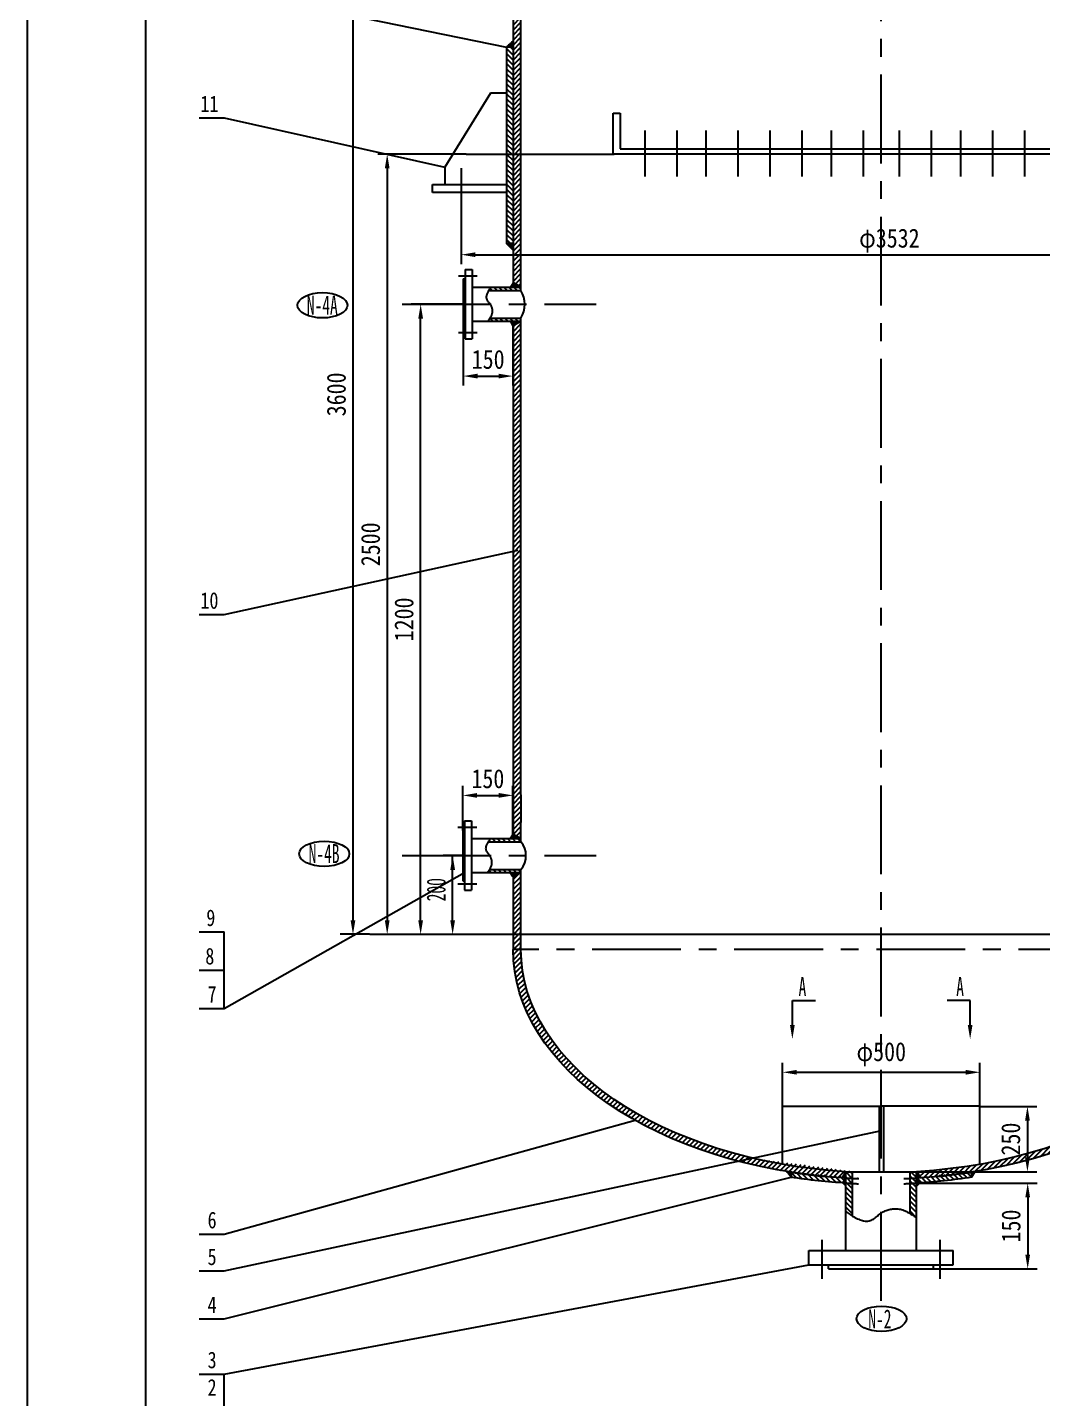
# Model space of a CAD drawing. Extents: x -1842 to -222, y 42 to 883.
# Drawn here: x -1842 to -1627.7, y 398.5 to 687.8 of the extents above; entities that cross this region are included whole.
import ezdxf

# ---------------------------------------------------------------- set-up
doc = ezdxf.new("R2010")
doc.units = 0
doc.header["$LTSCALE"] = 15
doc.header["$MEASUREMENT"] = 0
doc.linetypes.add('ACAD_ISO05W100', pattern=[34, 24, -3, 0.5, -3, 0.5, -3])
doc.linetypes.add('CENTER', pattern=[2, 1.25, -0.25, 0.25, -0.25])
doc.layers.get('0').update_dxf_attribs({"linetype": 'CONTINUOUS'})
doc.layers.get('DEFPOINTS').update_dxf_attribs({"linetype": 'CONTINUOUS'})
for name, color, linetype in [('1', 1, 'CONTINUOUS'), ('2', 3, 'CONTINUOUS'), ('7', 2, 'CONTINUOUS'), ('LAYER4', 6, 'CONTINUOUS')]:
    doc.layers.add(name, color=color, linetype=linetype)
doc.styles.add('HZFS', font='SIMFANG.TTF', dxfattribs={"width": 0.85, "height": 7.5})
doc.dimstyles.new('STANDARD_WS', dxfattribs={"dimtxt": 6, "dimasz": 3, "dimexe": 2, "dimexo": 0, "dimgap": 1.5, "dimtad": 1, "dimzin": 0, "dimdsep": 46, "dimtxsty": 'HZFS', "dimcen": 0, "dimclrd": 4, "dimclre": 4, "dimclrt": 3, "dimadec": 0, "dimazin": 0, "dimtfac": 1, "dimtofl": 0, "dimtmove": 0, "dimatfit": 0, "dimfxl": 0, "dimtolj": 1, "dimtzin": 0, "dimarcsym": 0})

# ---------------------------------------------------------------- blocks, each defined once
blk = doc.blocks.new('*D23')
at = {"layer": '1', "color": 4, "lineweight": -2}
for p, q in [((-1682.61, 460.19), (-1682.61, 469.38)), ((-1640.95, 460.19), (-1640.95, 469.38)), ((-1679.61, 467.38), (-1643.95, 467.38))]:
    blk.add_line(p, q, dxfattribs=at)
at = {"layer": '1', "color": 4}
for points in [[(-1679.61, 467.88), (-1679.61, 466.88), (-1682.61, 467.38)], [(-1643.95, 467.88), (-1643.95, 466.88), (-1640.95, 467.38)]]:
    blk.add_solid(points, dxfattribs=at)
at = {"layer": 'DEFPOINTS', "color": 0}
for p in [(-1640.95, 467.38), (-1682.61, 460.19), (-1640.95, 460.19)]:
    blk.add_point(p, dxfattribs=at)
at = {"layer": '1', "color": 3, "insert": (-1661.78, 471.19), "char_height": 4, "attachment_point": 5, "style": 'HZFS'}
blk.add_mtext('\\A1;φ500', dxfattribs=at)
blk = doc.blocks.new('*D24')
at = {"layer": '1', "color": 4, "lineweight": -2}
for p, q in [((-1640.95, 460.19), (-1628.93, 460.19)), ((-1630.93, 457.19), (-1630.93, 449.4)), ((-1661.78, 446.4), (-1628.93, 446.4))]:
    blk.add_line(p, q, dxfattribs=at)
at = {"layer": '1', "color": 4}
for points in [[(-1631.43, 457.19), (-1630.43, 457.19), (-1630.93, 460.19)], [(-1631.43, 449.4), (-1630.43, 449.4), (-1630.93, 446.4)]]:
    blk.add_solid(points, dxfattribs=at)
at = {"layer": 'DEFPOINTS', "color": 0}
for p in [(-1640.95, 460.19), (-1661.78, 446.4), (-1630.93, 446.4)]:
    blk.add_point(p, dxfattribs=at)
at = {"layer": '1', "color": 3, "insert": (-1634.43, 453.29), "char_height": 4, "attachment_point": 5, "rotation": 90, "style": 'HZFS'}
blk.add_mtext('\\A1;250', dxfattribs=at)
blk = doc.blocks.new('*D32')
at = {"layer": '1', "color": 4, "lineweight": -2}
for p, q in [((-1750, 629.43), (-1761, 629.43)), ((-1759, 499.44), (-1759, 626.43)), ((-1739.51, 496.44), (-1761, 496.44))]:
    blk.add_line(p, q, dxfattribs=at)
at = {"layer": '1', "color": 4}
for points in [[(-1759.5, 626.43), (-1758.5, 626.43), (-1759, 629.43)], [(-1759.5, 499.44), (-1758.5, 499.44), (-1759, 496.44)]]:
    blk.add_solid(points, dxfattribs=at)
at = {"layer": 'DEFPOINTS', "color": 0}
for p in [(-1759, 629.43), (-1750, 629.43), (-1739.51, 496.44)]:
    blk.add_point(p, dxfattribs=at)
at = {"layer": '1', "color": 3, "insert": (-1762.5, 562.94), "char_height": 4, "attachment_point": 5, "rotation": 90, "style": 'HZFS'}
blk.add_mtext('\\A1;1200', dxfattribs=at)
blk = doc.blocks.new('*D37')
at = {"layer": '1', "color": 4, "lineweight": -2}
for p, q in [((-1749.36, 661.11), (-1768.06, 661.11)), ((-1766.06, 658.11), (-1766.06, 499.44)), ((-1747.68, 496.44), (-1768.06, 496.44))]:
    blk.add_line(p, q, dxfattribs=at)
at = {"layer": '1', "color": 4}
for points in [[(-1766.56, 658.11), (-1765.56, 658.11), (-1766.06, 661.11)], [(-1766.56, 499.44), (-1765.56, 499.44), (-1766.06, 496.44)]]:
    blk.add_solid(points, dxfattribs=at)
at = {"layer": 'DEFPOINTS', "color": 0}
for p in [(-1749.36, 661.11), (-1766.06, 496.44), (-1747.68, 496.44)]:
    blk.add_point(p, dxfattribs=at)
at = {"layer": '1', "color": 3, "insert": (-1769.56, 578.78), "char_height": 4, "attachment_point": 5, "rotation": 90, "style": 'HZFS'}
blk.add_mtext('\\A1;2500', dxfattribs=at)
blk = doc.blocks.new('*D41')
at = {"layer": '1', "color": 4, "lineweight": -2}
for p, q in [((-1739.51, 625.85), (-1739.51, 612.28)), ((-1750, 624.12), (-1750, 612.28)), ((-1747, 614.28), (-1742.51, 614.28))]:
    blk.add_line(p, q, dxfattribs=at)
at = {"layer": '1', "color": 4}
for points in [[(-1747, 614.78), (-1747, 613.78), (-1750, 614.28)], [(-1742.51, 614.78), (-1742.51, 613.78), (-1739.51, 614.28)]]:
    blk.add_solid(points, dxfattribs=at)
at = {"layer": 'DEFPOINTS', "color": 0}
for p in [(-1739.51, 625.85), (-1750, 624.12), (-1739.51, 614.28)]:
    blk.add_point(p, dxfattribs=at)
at = {"layer": '1', "color": 3, "insert": (-1744.75, 617.78), "char_height": 4, "attachment_point": 5, "style": 'HZFS'}
blk.add_mtext('\\A1;150', dxfattribs=at)
blk = doc.blocks.new('*D42')
at = {"layer": '1', "color": 4, "lineweight": -2}
for p, q in [((-1750.12, 518.43), (-1750.12, 527.8)), ((-1739.51, 516.7), (-1739.51, 527.8)), ((-1747.12, 525.8), (-1742.51, 525.8))]:
    blk.add_line(p, q, dxfattribs=at)
at = {"layer": '1', "color": 4}
for points in [[(-1747.12, 526.3), (-1747.12, 525.3), (-1750.12, 525.8)], [(-1742.51, 526.3), (-1742.51, 525.3), (-1739.51, 525.8)]]:
    blk.add_solid(points, dxfattribs=at)
at = {"layer": 'DEFPOINTS', "color": 0}
for p in [(-1739.51, 525.8), (-1750.12, 518.43), (-1739.51, 516.7)]:
    blk.add_point(p, dxfattribs=at)
at = {"layer": '1', "color": 3, "insert": (-1744.81, 529.3), "char_height": 4, "attachment_point": 5, "style": 'HZFS'}
blk.add_mtext('\\A1;150', dxfattribs=at)
blk = doc.blocks.new('*D43')
at = {"layer": '1', "color": 4, "lineweight": -2}
for p, q in [((-1654.34, 443.99), (-1628.87, 443.99)), ((-1630.87, 440.99), (-1630.87, 428.9)), ((-1650.74, 425.9), (-1628.87, 425.9))]:
    blk.add_line(p, q, dxfattribs=at)
at = {"layer": '1', "color": 4}
for points in [[(-1631.37, 440.99), (-1630.37, 440.99), (-1630.87, 443.99)], [(-1631.37, 428.9), (-1630.37, 428.9), (-1630.87, 425.9)]]:
    blk.add_solid(points, dxfattribs=at)
at = {"layer": 'DEFPOINTS', "color": 0}
for p in [(-1654.34, 443.99), (-1650.74, 425.9), (-1630.87, 425.9)]:
    blk.add_point(p, dxfattribs=at)
at = {"layer": '1', "color": 3, "insert": (-1634.37, 434.95), "char_height": 4, "attachment_point": 5, "rotation": 90, "style": 'HZFS'}
blk.add_mtext('\\A1;150', dxfattribs=at)

msp = doc.modelspace()

# ---------------------------------------------------------------- hatches: boundary and pattern name
at = {"layer": '1'}
h = msp.add_hatch(dxfattribs=at)
h.set_pattern_fill('ANSI31', color=256, scale=6, style=0)
h.paths.add_polyline_path([(-1737.833, 748.742), (-1739.506, 748.742), (-1739.506, 729.689), (-1739.506, 661.117), (-1737.833, 661.117)])
h.paths.add_polyline_path([(-1737.833, 661.117), (-1739.506, 661.117), (-1739.506, 633.042), (-1737.833, 633.042)])
h = msp.add_hatch(dxfattribs=at)
h.set_pattern_fill('ANSI31', color=256, angle=15, style=0)
h.paths.add_polyline_path([(-1739.506, 685.003), (-1740.864, 683.654), (-1739.506, 683.654)])
h.paths.add_polyline_path([(-1739.506, 642.227), (-1740.864, 642.227), (-1739.506, 640.864)])
h = msp.add_hatch(dxfattribs=at)
h.set_pattern_fill('ANSI31', color=256, scale=6, angle=90, style=0)
h.paths.add_polyline_path([(-1739.506, 683.654), (-1740.864, 683.654), (-1740.864, 661.117), (-1739.506, 661.117)])
h.paths.add_polyline_path([(-1739.506, 661.117), (-1740.864, 661.117), (-1740.864, 642.227), (-1739.506, 642.227)])
h = msp.add_hatch(dxfattribs=at)
h.set_pattern_fill('ANSI31', color=256, angle=15, style=0)
h.paths.add_polyline_path([(-1739.506, 634), (-1739.506, 633.042), (-1737.833, 633.042)])
h.paths.add_polyline_path([(-1739.506, 634), (-1739.976, 633.042), (-1739.506, 633.042)])
h = msp.add_hatch(dxfattribs=at)
h.set_pattern_fill('ANSI31', color=256, scale=6, angle=90, style=0)
edge = h.paths.add_edge_path()
edge.add_line((-1737.833, 633.042), (-1744.149, 633.042))
edge.add_spline(control_points=[(-1744.149, 633.042), (-1744.297, 632.883), (-1744.475, 632.636), (-1744.641, 632.359)], knot_values=[0.6312481, 0.6312481, 0.6312481, 0.6312481, 1.0796319, 1.0796319, 1.0796319, 1.0796319], degree=3, periodic=0)
edge.add_line((-1744.641, 632.359), (-1737.833, 632.359))
edge.add_line((-1737.833, 632.359), (-1737.833, 633.042))
edge = h.paths.add_edge_path()
edge.add_line((-1737.833, 626.509), (-1744.385, 626.509))
edge.add_spline(control_points=[(-1744.385, 626.509), (-1744.517, 626.288), (-1744.665, 626.071), (-1744.814, 625.855)], knot_values=[5.4613018, 5.4613018, 5.4613018, 5.4613018, 6.0276454, 6.0276454, 6.0276454, 6.0276454], degree=3, periodic=0)
edge.add_line((-1744.814, 625.855), (-1737.833, 625.855))
edge.add_line((-1737.833, 625.855), (-1737.833, 626.509))
h = msp.add_hatch(dxfattribs=at)
h.set_pattern_fill('ANSI31', color=256, angle=15, style=0)
h.set_pattern_definition([(300, (0, 1258.8679), (-0.1082531755, -0.0625), [])])
h.paths.add_polyline_path([(-1739.506, 624.868), (-1739.506, 625.826), (-1737.833, 625.826)])
h.paths.add_polyline_path([(-1739.506, 624.868), (-1739.976, 625.826), (-1739.506, 625.826)])
h = msp.add_hatch(dxfattribs=at)
h.set_pattern_fill('ANSI31', color=256, scale=6, style=0)
h.paths.add_polyline_path([(-1737.833, 625.855), (-1739.506, 625.855), (-1739.506, 516.698), (-1737.833, 516.698), (-1737.833, 520.053), (-1737.833, 525.903)])
h = msp.add_hatch(dxfattribs=at)
h.set_pattern_fill('ANSI31', color=256, scale=6, angle=90, style=0)
edge = h.paths.add_edge_path()
edge.add_line((-1737.833, 516.698), (-1744.268, 516.698))
edge.add_spline(control_points=[(-1744.268, 516.698), (-1744.416, 516.539), (-1744.595, 516.292), (-1744.761, 516.015)], knot_values=[0.6312481, 0.6312481, 0.6312481, 0.6312481, 1.0796319, 1.0796319, 1.0796319, 1.0796319], degree=3, periodic=0)
edge.add_line((-1744.761, 516.015), (-1737.833, 516.015))
edge.add_line((-1737.833, 516.015), (-1737.833, 516.698))
edge = h.paths.add_edge_path()
edge.add_line((-1737.833, 510.165), (-1744.504, 510.165))
edge.add_spline(control_points=[(-1744.504, 510.165), (-1744.637, 509.945), (-1744.785, 509.728), (-1744.933, 509.511)], knot_values=[5.4613018, 5.4613018, 5.4613018, 5.4613018, 6.0276454, 6.0276454, 6.0276454, 6.0276454], degree=3, periodic=0)
edge.add_line((-1744.933, 509.511), (-1737.833, 509.511))
edge.add_line((-1737.833, 509.511), (-1737.833, 510.165))
h = msp.add_hatch(dxfattribs=at)
h.set_pattern_fill('ANSI31', color=256, angle=15, style=0)
h.paths.add_polyline_path([(-1739.506, 517.579), (-1740.056, 516.698), (-1739.506, 516.698)])
h.paths.add_polyline_path([(-1739.506, 517.559), (-1739.506, 516.698), (-1737.833, 516.698)])
h = msp.add_hatch(dxfattribs=at)
h.set_pattern_fill('ANSI31', color=256, angle=15, style=0)
h.set_pattern_definition([(300, (0, 1026.18016), (-0.1082531755, -0.0625), [])])
h.paths.add_polyline_path([(-1739.506, 508.601), (-1740.056, 509.482), (-1739.506, 509.482)])
h.paths.add_polyline_path([(-1739.506, 508.621), (-1739.506, 509.482), (-1737.833, 509.482)])
h = msp.add_hatch(dxfattribs=at)
h.set_pattern_fill('ANSI31', color=256, scale=6, style=0)
edge = h.paths.add_edge_path()
edge.add_ellipse((-1661.782, 493.266), major_axis=(-76.051, 0), ratio=0.6192969, start_angle=0, end_angle=69.06868, ccw=False)
edge.add_line((-1737.833, 493.266), (-1739.506, 493.266))
edge.add_ellipse((-1661.782, 493.266), major_axis=(-77.724, 0), ratio=0.6230445, start_angle=0, end_angle=48.06458)
edge.add_ellipse((-1661.782, 493.266), major_axis=(-77.724, 0), ratio=0.6230445, start_angle=48.06458, end_angle=67.1641)
edge.add_line((-1691.946, 448.636), (-1688.951, 449.276))
h.paths.add_polyline_path([(-1737.833, 496.442), (-1739.506, 496.442), (-1739.506, 493.266), (-1737.833, 493.266)])
h.paths.add_polyline_path([(-1737.833, 509.511), (-1739.506, 509.511), (-1739.506, 496.442), (-1737.833, 496.442)])
h = msp.add_hatch(dxfattribs=at)
h.set_pattern_fill('ANSI31', color=256, scale=6, style=0)
edge = h.paths.add_edge_path()
edge.add_ellipse((-1661.782, 493.266), major_axis=(-77.724, 0), ratio=0.6230445, start_angle=104.18172, end_angle=180)
edge.add_line((-1584.058, 493.266), (-1585.731, 493.266))
edge.add_ellipse((-1661.782, 493.266), major_axis=(-76.051, 0), ratio=0.6192969, start_angle=105.89741, end_angle=180, ccw=False)
edge.add_ellipse((-1661.782, 493.266), major_axis=(-76.051, 0), ratio=0.6192969, start_angle=95.61806, end_angle=105.89741, ccw=False)
edge.add_line((-1654.337, 446.394), (-1654.337, 445.063))
edge.add_ellipse((-1661.782, 493.266), major_axis=(-77.724, 0), ratio=0.6230445, start_angle=95.49678, end_angle=104.18172)
h = msp.add_hatch(dxfattribs=at)
h.set_pattern_fill('ANSI31', color=256, scale=6, style=0)
edge = h.paths.add_edge_path()
edge.add_ellipse((-1661.782, 493.266), major_axis=(-76.051, 0), ratio=0.6192969, start_angle=74.10259, end_angle=84.33631, ccw=False)
edge.add_ellipse((-1661.782, 493.266), major_axis=(-76.051, 0), ratio=0.6192969, start_angle=69.06868, end_angle=74.10259, ccw=False)
edge.add_line((-1688.951, 449.276), (-1691.946, 448.636))
edge.add_ellipse((-1661.782, 493.266), major_axis=(-77.724, 0), ratio=0.6230445, start_angle=67.1641, end_angle=75.81828)
edge.add_ellipse((-1661.782, 493.266), major_axis=(-77.724, 0), ratio=0.6230445, start_angle=75.81828, end_angle=84.45859)
edge.add_line((-1669.287, 445.067), (-1669.287, 446.398))
h = msp.add_hatch(dxfattribs=at)
h.set_pattern_fill('ANSI31', color=256, angle=15, style=0)
edge = h.paths.add_edge_path()
edge.add_ellipse((-1661.782, 493.266), major_axis=(-77.724, 0), ratio=0.6230445, start_angle=75.1466, end_angle=75.81828, ccw=False)
edge.add_line((-1681.706, 446.459), (-1680.824, 445.225))
edge.add_line((-1680.824, 445.225), (-1680.824, 446.316))
edge = h.paths.add_edge_path()
edge.add_ellipse((-1661.782, 493.266), major_axis=(-77.724, 0), ratio=0.6230445, start_angle=104.18172, end_angle=104.76539, ccw=False)
edge.add_line((-1642.74, 446.316), (-1642.74, 445.225))
edge.add_line((-1642.74, 445.225), (-1641.973, 446.44))
h = msp.add_hatch(dxfattribs=at)
h.set_pattern_fill('ANSI31', color=256, scale=6, angle=90, style=0)
edge = h.paths.add_edge_path()
edge.add_ellipse((-1661.782, 493.266), major_axis=(-77.724, 0), ratio=0.6230445, start_angle=83.89619, end_angle=84.45859, ccw=False)
edge.add_ellipse((-1661.782, 493.266), major_axis=(-77.724, 0), ratio=0.6230445, start_angle=75.81828, end_angle=83.89619, ccw=False)
edge.add_line((-1680.824, 446.316), (-1680.824, 445.225))
edge.add_ellipse((-1661.782, 493.266), major_axis=(-79.082, 0), ratio=0.6258993, start_angle=76.06688, end_angle=84.10946)
edge.add_line((-1669.898, 444.03), (-1669.287, 445.067))
edge = h.paths.add_edge_path()
edge.add_ellipse((-1661.782, 493.266), major_axis=(-79.082, 0), ratio=0.6258993, start_angle=95.89054, end_angle=103.93312)
edge.add_line((-1642.74, 445.225), (-1642.74, 446.316))
edge.add_ellipse((-1661.782, 493.266), major_axis=(-77.724, 0), ratio=0.6230445, start_angle=96.10381, end_angle=104.18172, ccw=False)
edge.add_ellipse((-1661.782, 493.266), major_axis=(-77.724, 0), ratio=0.6230445, start_angle=95.54141, end_angle=96.10381, ccw=False)
edge.add_line((-1654.277, 445.067), (-1653.666, 444.03))
h = msp.add_hatch(dxfattribs=at)
h.set_pattern_fill('ANSI31', color=256, angle=15, style=0)
edge = h.paths.add_edge_path()
edge.add_line((-1669.287, 446.398), (-1670.046, 445.115))
edge.add_ellipse((-1661.782, 493.266), major_axis=(-77.724, 0), ratio=0.6230445, start_angle=83.89619, end_angle=84.45859)
edge.add_line((-1669.287, 445.067), (-1669.287, 446.398))
edge = h.paths.add_edge_path()
edge.add_line((-1669.287, 445.067), (-1669.898, 444.03))
edge.add_ellipse((-1661.782, 493.266), major_axis=(-79.082, 0), ratio=0.6258993, start_angle=84.10946, end_angle=84.55407)
edge.add_line((-1669.287, 443.992), (-1669.287, 445.067))
edge = h.paths.add_edge_path()
edge.add_ellipse((-1661.782, 493.266), major_axis=(-79.082, 0), ratio=0.6258993, start_angle=84.10946, end_angle=84.55407, ccw=False)
edge.add_line((-1669.898, 444.03), (-1669.287, 443.436))
edge.add_line((-1669.287, 443.436), (-1669.287, 443.992))
h = msp.add_hatch(dxfattribs=at)
h.set_pattern_fill('ANSI31', color=256, scale=6, angle=90, style=0)
edge = h.paths.add_edge_path()
edge.add_line((-1667.866, 446.397), (-1669.287, 446.398))
edge.add_line((-1669.287, 446.398), (-1669.287, 438.071))
edge.add_spline(control_points=[(-1669.287, 438.071), (-1668.955, 437.764), (-1668.442, 437.392), (-1667.866, 437.047)], knot_values=[0.6312481, 0.6312481, 0.6312481, 0.6312481, 1.0796319, 1.0796319, 1.0796319, 1.0796319], degree=3, periodic=0)
edge.add_line((-1667.866, 437.047), (-1667.866, 446.397))
edge = h.paths.add_edge_path()
edge.add_line((-1654.337, 446.394), (-1655.698, 446.394))
edge.add_line((-1655.698, 446.394), (-1655.698, 437.581))
edge.add_spline(control_points=[(-1655.698, 437.581), (-1655.239, 437.305), (-1654.788, 436.997), (-1654.337, 436.689)], knot_values=[5.4613018, 5.4613018, 5.4613018, 5.4613018, 6.0276454, 6.0276454, 6.0276454, 6.0276454], degree=3, periodic=0)
edge.add_line((-1654.337, 436.689), (-1654.337, 446.394))
h = msp.add_hatch(dxfattribs=at)
h.set_pattern_fill('ANSI31', color=256, angle=15, style=0)
h.set_pattern_definition([(120, (-3323.56394, -1e-08), (0.1082531755, 0.0625), [])])
edge = h.paths.add_edge_path()
edge.add_line((-1654.277, 446.398), (-1653.518, 445.115))
edge.add_ellipse((-1661.782, 493.266), major_axis=(77.724, 0), ratio=0.6230445, start_angle=275.54141, end_angle=276.10381, ccw=False)
edge.add_line((-1654.277, 445.067), (-1654.277, 446.398))
edge = h.paths.add_edge_path()
edge.add_line((-1654.277, 445.067), (-1653.666, 444.03))
edge.add_ellipse((-1661.782, 493.266), major_axis=(79.082, 0), ratio=0.6258993, start_angle=275.44593, end_angle=275.89054, ccw=False)
edge.add_line((-1654.277, 443.992), (-1654.277, 445.067))
edge = h.paths.add_edge_path()
edge.add_ellipse((-1661.782, 493.266), major_axis=(79.082, 0), ratio=0.6258993, start_angle=275.44593, end_angle=275.89054)
edge.add_line((-1653.666, 444.03), (-1654.277, 443.436))
edge.add_line((-1654.277, 443.436), (-1654.277, 443.992))

# ---------------------------------------------------------------- linework, layer by layer
for p, q in [((-1740.864, 683.654), (-1740.864, 642.227)), ((-1739.506, 683.654), (-1740.864, 683.654)), ((-1744.234, 673.97), (-1753.926, 658.367)), ((-1740.864, 673.97), (-1744.234, 673.97)), ((-1805.73, 668.741), (-1800.453, 668.741)), ((-1718.331, 661.108), (-1718.331, 669.776)), ((-1718.331, 669.776), (-1716.909, 669.776)), ((-1716.909, 669.776), (-1716.909, 662.201)), ((-1585.731, 661.108), (-1718.331, 661.108)), ((-1716.909, 662.201), (-1585.731, 662.201)), ((-1753.926, 658.367), (-1753.926, 654.696)), ((-1756.497, 654.696), (-1740.864, 654.696)), ((-1756.497, 652.997), (-1756.497, 654.696)), ((-1740.864, 652.997), (-1756.497, 652.997)), ((-1739.506, 642.227), (-1740.864, 642.227)), ((-1805.73, 563.943), (-1800.453, 563.943)), ((-1805.73, 496.992), (-1800.453, 496.992)), ((-1805.73, 488.897), (-1800.453, 488.897)), ((-1805.73, 480.85), (-1800.453, 480.85)), ((-1805.73, 433.22), (-1800.453, 433.22)), ((-1805.73, 425.462), (-1800.453, 425.462)), ((-1805.73, 415.328), (-1800.453, 415.328)), ((-1805.73, 403.691), (-1800.453, 403.691))]:
    msp.add_line(p, q)
at = {"layer": '1', "color": 3, "linetype": 'CENTER'}
for p, q in [((-1661.782, 419.161), (-1661.782, 848.89)), ((-1751.014, 635.438), (-1747.049, 635.438)), ((-1762.884, 629.434), (-1721.987, 629.434)), ((-1751.014, 623.459), (-1747.049, 623.459)), ((-1751.133, 519.094), (-1747.168, 519.094)), ((-1762.884, 513.09), (-1721.987, 513.09)), ((-1751.133, 507.115), (-1747.168, 507.115)), ((-1584.058, 493.266), (-1739.506, 493.266)), ((-1674.271, 423.792), (-1674.271, 432.04)), ((-1649.353, 423.792), (-1649.353, 432.04))]:
    msp.add_line(p, q, dxfattribs=at)
at = {"layer": '1', "color": 4}
for p, q in [((-1773.282, 752.901), (-1773.282, 499.442)), ((-1749.359, 661.117), (-1718.187, 661.117)), ((-1749.716, 513.09), (-1754.247, 513.09)), ((-1752.247, 499.442), (-1752.247, 513.09)), ((-1769.791, 496.496), (-1775.979, 496.496)), ((-1739.506, 496.442), (-1769.749, 496.442)), ((-1739.506, 496.442), (-1754.247, 496.442)), ((-1680.54, 477.364), (-1680.54, 482.556)), ((-1643.024, 477.364), (-1643.024, 482.556))]:
    msp.add_line(p, q, dxfattribs=at)
at = {"layer": '1', "color": 7}
for p, q in [((-1737.833, 632.359), (-1737.833, 750.052)), ((-1739.506, 748.742), (-1739.506, 633.042)), ((-1749.597, 636.769), (-1749.597, 622.128)), ((-1749.597, 636.769), (-1748.132, 636.769)), ((-1748.132, 636.769), (-1748.132, 622.128)), ((-1749.999, 634.773), (-1749.999, 624.124)), ((-1749.999, 634.773), (-1749.999, 624.124)), ((-1749.999, 634.773), (-1749.597, 634.773)), ((-1748.132, 633.042), (-1737.833, 633.042)), ((-1744.641, 632.359), (-1737.833, 632.359)), ((-1748.132, 625.855), (-1737.833, 625.855)), ((-1744.385, 626.509), (-1737.833, 626.509)), ((-1739.506, 625.855), (-1739.506, 516.698)), ((-1737.833, 525.903), (-1737.833, 626.509)), ((-1749.999, 624.124), (-1749.597, 624.124)), ((-1749.597, 622.128), (-1748.132, 622.128)), ((-1737.833, 525.903), (-1737.833, 520.053)), ((-1750.118, 518.429), (-1750.118, 507.78)), ((-1750.118, 518.429), (-1750.118, 507.78)), ((-1750.118, 518.429), (-1749.716, 518.429)), ((-1749.716, 520.425), (-1749.716, 505.784)), ((-1749.716, 520.425), (-1748.252, 520.425)), ((-1748.252, 520.425), (-1748.252, 505.784)), ((-1739.506, 519.399), (-1739.506, 516.698)), ((-1737.833, 516.015), (-1737.833, 520.053)), ((-1748.252, 516.698), (-1737.833, 516.698)), ((-1744.761, 516.015), (-1737.833, 516.015)), ((-1748.252, 509.511), (-1737.833, 509.511)), ((-1744.504, 510.165), (-1737.833, 510.165)), ((-1739.506, 509.511), (-1739.506, 493.266)), ((-1737.833, 493.266), (-1737.833, 510.165)), ((-1750.118, 507.78), (-1749.716, 507.78)), ((-1749.716, 505.784), (-1748.252, 505.784)), ((-1682.614, 447.969), (-1682.614, 460.194)), ((-1682.614, 460.194), (-1661.782, 460.194)), ((-1662.246, 460.194), (-1662.246, 446.396)), ((-1640.95, 460.194), (-1661.782, 460.194)), ((-1661.318, 460.194), (-1661.318, 446.396)), ((-1640.95, 447.969), (-1640.95, 460.194)), ((-1680.824, 446.316), (-1680.824, 445.225)), ((-1669.287, 429.786), (-1669.287, 446.398)), ((-1669.287, 446.398), (-1654.337, 446.394)), ((-1667.866, 437.047), (-1667.866, 446.397)), ((-1655.698, 437.581), (-1655.698, 446.394)), ((-1654.337, 429.786), (-1654.337, 446.394)), ((-1642.74, 446.316), (-1642.74, 445.225)), ((-1677.04, 429.786), (-1646.585, 429.786)), ((-1677.04, 426.74), (-1677.04, 429.786)), ((-1646.585, 426.74), (-1646.585, 429.786)), ((-1677.04, 426.74), (-1646.585, 426.74)), ((-1672.887, 425.904), (-1672.887, 426.74)), ((-1672.887, 425.904), (-1650.738, 425.904)), ((-1672.887, 425.904), (-1650.738, 425.904)), ((-1650.738, 425.904), (-1650.738, 426.74))]:
    msp.add_line(p, q, dxfattribs=at)
at = {"layer": '1', "color": 1}
for p, q in [((-1800.453, 695.893), (-1740.864, 683.654)), ((-1800.453, 668.741), (-1753.926, 658.367)), ((-1750.446, 658.121), (-1750.446, 649.252)), ((-1800.453, 563.943), (-1738.439, 577.544)), ((-1800.453, 480.85), (-1749.716, 509.511)), ((-1800.453, 480.85), (-1800.453, 496.992)), ((-1584.058, 496.442), (-1739.506, 496.442)), ((-1680.54, 482.556), (-1675.684, 482.556)), ((-1643.024, 482.556), (-1647.88, 482.556)), ((-1800.453, 433.22), (-1713.724, 457.242)), ((-1800.453, 425.462), (-1661.98, 455.036)), ((-1800.453, 415.328), (-1680.824, 445.225)), ((-1800.453, 403.691), (-1677.04, 426.74)), ((-1800.453, 390.153), (-1800.453, 403.691))]:
    msp.add_line(p, q, dxfattribs=at)
at = {"layer": '1'}
for p, q in [((-1740.864, 683.654), (-1739.506, 685.003)), ((-1711.713, 666.091), (-1711.713, 656.409)), ((-1704.959, 666.091), (-1704.959, 656.409)), ((-1698.793, 666.091), (-1698.793, 656.409)), ((-1692.039, 666.091), (-1692.039, 656.409)), ((-1685.286, 666.091), (-1685.286, 656.409)), ((-1678.532, 666.091), (-1678.532, 656.409)), ((-1672.366, 666.091), (-1672.366, 656.409)), ((-1665.612, 666.091), (-1665.612, 656.409)), ((-1657.977, 666.091), (-1657.977, 656.409)), ((-1651.224, 666.091), (-1651.224, 656.409)), ((-1645.057, 666.091), (-1645.057, 656.409)), ((-1638.304, 666.091), (-1638.304, 656.409)), ((-1631.55, 666.091), (-1631.55, 656.409)), ((-1740.864, 642.227), (-1739.506, 640.864)), ((-1739.506, 634), (-1739.976, 633.042)), ((-1737.833, 633.042), (-1739.506, 634)), ((-1739.506, 624.868), (-1739.976, 625.826)), ((-1737.833, 625.826), (-1739.506, 624.868)), ((-1739.506, 517.579), (-1740.056, 516.698)), ((-1737.833, 516.698), (-1739.506, 517.559)), ((-1739.506, 508.601), (-1740.056, 509.482)), ((-1737.833, 509.482), (-1739.506, 508.621)), ((-1680.824, 445.225), (-1681.706, 446.459)), ((-1669.287, 446.398), (-1670.046, 445.115)), ((-1654.277, 446.398), (-1653.518, 445.115)), ((-1642.74, 445.225), (-1641.973, 446.44)), ((-1669.287, 445.067), (-1669.898, 444.03)), ((-1669.898, 444.03), (-1669.287, 443.436)), ((-1654.277, 445.067), (-1653.666, 444.03)), ((-1653.666, 444.03), (-1654.277, 443.436))]:
    msp.add_line(p, q, dxfattribs=at)
at = {"layer": '1', "color": 7}
for centre, radius, start, end in [((-1742.636, 629.434), 5.624, 328.66173, 31.33827), ((-1741.303, 513.09), 4.538, 319.87467, 40.12533)]:
    msp.add_arc(centre, radius, start, end, dxfattribs=at)
for centre in [(-1779.724, 629.213), (-1779.34, 513.472), (-1661.715, 415.375)]:
    msp.add_ellipse(centre, major_axis=(-5.281, 0), ratio=0.5056364, dxfattribs=at)
at = {"layer": '1', "color": 7, "extrusion": (0, 0, -1)}
for major_axis, ratio, start_param, end_param in [((-77.724, 0), 0.6230445, 4.8091049, 6.2831853), ((-76.051, 0), 0.6192969, 4.8112389, 6.2831853), ((-77.724, 0), 0.6230445, 3.1415927, 4.6164521), ((-76.051, 0), 0.6192969, 3.1415927, 4.6143354), ((-79.082, 0), 0.6258993, 4.8074383, 4.9555678), ((-79.082, 0), 0.6258993, 4.4692102, 4.6181052)]:
    msp.add_ellipse((-1661.782, 493.266), major_axis=major_axis, ratio=ratio, start_param=start_param, end_param=end_param, dxfattribs=at)
at = {"layer": '1', "color": 3, "linetype": 'CENTER'}
for points in [[(-1744.149, 633.042), (-1744.491, 632.673), (-1745.724, 630.65), (-1744.194, 629.645), (-1743.648, 627.561), (-1744.403, 626.457), (-1744.814, 625.855)], [(-1744.268, 516.698), (-1744.61, 516.329), (-1745.843, 514.306), (-1744.313, 513.301), (-1743.768, 511.217), (-1744.522, 510.113), (-1744.933, 509.511)], [(-1669.287, 438.071), (-1668.519, 437.361), (-1664.31, 434.796), (-1662.221, 437.978), (-1657.886, 439.113), (-1655.589, 437.544), (-1654.337, 436.689)]]:
    msp.add_open_spline(points, degree=3, knots=[0.6312481, 0.6312481, 0.6312481, 0.6312481, 1.6690711, 3.1443232, 4.4561705, 6.0276454, 6.0276454, 6.0276454, 6.0276454], dxfattribs=at)
at = {"layer": '1', "color": 4}
for points in [[(-1752.747, 510.09), (-1751.747, 510.09), (-1752.247, 513.09)], [(-1773.782, 499.442), (-1772.782, 499.442), (-1773.282, 496.442)], [(-1752.747, 499.442), (-1751.747, 499.442), (-1752.247, 496.442)], [(-1681.04, 477.364), (-1680.04, 477.364), (-1680.54, 474.364)], [(-1642.524, 477.364), (-1643.524, 477.364), (-1643.024, 474.364)]]:
    msp.add_solid(points, dxfattribs=at)
at = {"layer": '2', "color": 4, "linetype": 'ACAD_ISO05W100'}
for p, q in [((-1750.446, 649.252), (-1750.446, 637.889)), ((-1747.446, 639.889), (-1576.117, 639.889))]:
    msp.add_line(p, q, dxfattribs=at)
at = {"layer": '2'}
msp.add_lwpolyline([(-1842, 41.709), (-1842, 882.709), (-1248, 882.709), (-1248, 41.709)], close=True, dxfattribs=at)
at = {"layer": '2', "color": 4, "linetype": 'ACAD_ISO05W100'}
msp.add_solid([(-1747.446, 640.389), (-1747.446, 639.389), (-1750.446, 639.889)], dxfattribs=at)
at = {"layer": '7', "color": 5}
msp.add_lwpolyline([(-1817, 51.709), (-1817, 872.709), (-1258, 872.709), (-1258, 51.709)], close=True, dxfattribs=at)

# ---------------------------------------------------------------- texts
at = {"layer": '1', "color": 3, "style": 'HZFS', "width": 0.6}
for s, p in [('N-4A', (-1783.031, 627.258)), ('N-4B', (-1782.647, 511.517)), ('A', (-1679.235, 483.451)), ('N-2', (-1664.521, 413.337))]:
    msp.add_text(s, height=4, dxfattribs=at).set_placement(p)
at = {"layer": '1', "color": 3, "linetype": 'ACAD_ISO05W100', "style": 'HZFS', "width": 0.6}
msp.add_text('200', height=4, rotation=90, dxfattribs=at).set_placement((-1753.747, 503.46))
at = {"layer": '1', "color": 3, "style": 'HZFS', "text_generation_flag": 2, "width": 0.6}
msp.add_text('A', height=4, dxfattribs=at).set_placement((-1644.329, 483.451))
at = {"layer": '1', "color": 3, "insert": (-1776.782, 610.42), "char_height": 4, "attachment_point": 5, "rotation": 90, "style": 'HZFS'}
msp.add_mtext('\\A1;3600', dxfattribs=at)
at = {"layer": '2', "color": 3, "style": 'HZFS', "width": 0.85}
msp.add_text('φ3532', height=4, dxfattribs=at).set_placement((-1666.45, 641.389))
at = {"layer": 'LAYER4', "style": 'HZFS', "width": 0.8}
for s, p in [('11', (-1805.491, 669.977)), ('10', (-1805.491, 565.179)), ('9', (-1804.238, 498.228)), ('8', (-1804.454, 490.133)), ('7', (-1803.974, 482.087)), ('6', (-1803.974, 434.456)), ('5', (-1803.974, 426.698)), ('4', (-1803.974, 416.564)), ('3', (-1803.974, 404.927)), ('2', (-1803.974, 399.147))]:
    msp.add_text(s, height=3.5, dxfattribs=at).set_placement(p)

# ---------------------------------------------------------------- dimensions: what is measured, and where the dimension line sits
at = {"layer": '1', "color": 1}
for base, p1, p2, text, picture, middle in [((-1766.056, 496.442), (-1749.357, 661.108), (-1747.684, 496.442), '2500', '*D37', (-1769.556, 578.775)), ((-1759.002, 629.434), (-1739.506, 496.442), (-1749.999, 629.434), '1200', '*D32', (-1762.502, 562.938)), ((-1630.926, 446.396), (-1640.95, 460.194), (-1661.782, 446.396), '250', '*D24', (-1634.426, 453.295)), ((-1630.874, 425.904), (-1654.337, 443.988), (-1650.738, 425.904), '150', '*D43', (-1634.374, 434.946))]:
    dim = msp.add_linear_dim(base=base, p1=p1, p2=p2, angle=90, text=text, dimstyle='STANDARD_WS', dxfattribs=at)
    dim.commit()
    dim.dimension.update_dxf_attribs({"geometry": picture, "text_midpoint": middle})
for base, p1, p2, text, picture, middle in [((-1739.506, 614.282), (-1749.999, 624.124), (-1739.506, 625.855), '150', '*D41', (-1744.752, 617.782)), ((-1739.506, 525.802), (-1750.118, 518.429), (-1739.506, 516.698), '150', '*D42', (-1744.812, 529.302)), ((-1640.95, 467.383), (-1682.614, 460.194), (-1640.95, 460.194), 'φ500', '*D23', (-1661.782, 471.185))]:
    dim = msp.add_linear_dim(base=base, p1=p1, p2=p2, text=text, dimstyle='STANDARD_WS', dxfattribs=at)
    dim.commit()
    dim.dimension.update_dxf_attribs({"geometry": picture, "text_midpoint": middle})

doc.saveas('drawing.dxf')
